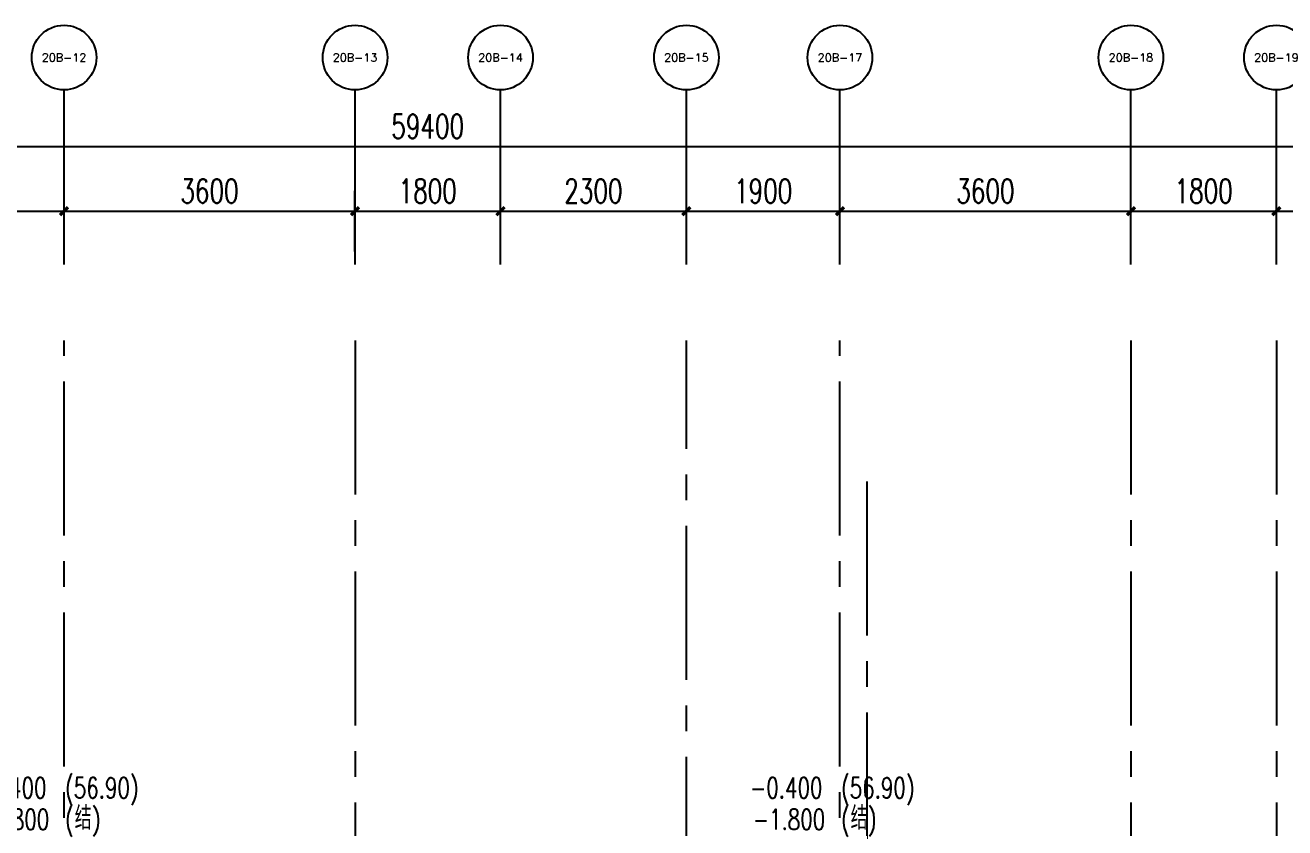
# Model space of a CAD drawing. Extents: x 296441 to 853063, y 459050 to 1117990.
# Drawn here: x 633418 to 649002, y 742969 to 752896 of the extents above; entities that cross this region are included whole.
import ezdxf
from ezdxf.enums import TextEntityAlignment as Align

# ---------------------------------------------------------------- set-up
doc = ezdxf.new("R2010")
doc.units = 0
doc.header["$LTSCALE"] = 1000
doc.linetypes.add('14-GRID$0$CENTER2', pattern=[28.575, 19.05, -3.175, 3.175, -3.175])
for name, color, linetype in [('14-GRID$0$G-GRID', 9, '14-GRID$0$CENTER2'), ('AXIS', 3, 'Continuous'), ('AXIS_TEXT', 7, 'Continuous'), ('DIM_ELEV', 3, 'Continuous'), ('DZ-3-TEXT-FL01$0$A-ROOM-IDEN', 4, 'Continuous'), ('DZ-PLAN-MAIN-FL01$0$A-WIND-IDEN', 33, 'Continuous'), ('DZ-TEXT-FL01$0$A-ROOM-IDEN', 4, 'Continuous'), ('G-GRID-IDEN', 4, 'Continuous'), ('G-GRID-TEXT', 33, 'Continuous'), ('PUB_DIM', 3, 'Continuous'), ('PUB_TEXT', 7, 'Continuous'), ('ZT0_默认图层-----PM、LM、DY、JD', 7, 'Continuous')]:
    doc.layers.add(name, color=color, linetype=linetype)
doc.styles.add('20-PLAN-FL01-P$0$GOA_02_Arial_1.00', font='arial.ttf')
doc.styles.add('_TCH_AXIS', font='COMPLEX', dxfattribs={"bigfont": 'GBCBIG'})
doc.styles.add('_TCH_DIM', font='SIMPLEX', dxfattribs={"bigfont": 'GBCBIG'})
doc.styles.add('_TCH_DIM_T3', font='SIMPLEX', dxfattribs={"width": 0.705882, "bigfont": 'GBCBIG'})
doc.styles.add('GOA_04_COMPLEX_1.00', font='complex.shx')
doc.styles.get("Standard").update_dxf_attribs({"font": 'gbenor.shx', "bigfont": 'gbcbig.shx'})
doc.dimstyles.new('_TCH_ARCH&&100', dxfattribs={"dimtxt": 297.5, "dimasz": 100, "dimexe": 250, "dimexo": 300, "dimgap": 100, "dimtad": 1, "dimdec": 0, "dimzin": 0, "dimdsep": 46, "dimtxsty": '_TCH_DIM_T3', "dimblk": 'ARCHTICK', "dimcen": 0.09, "dimclrt": 7, "dimazin": 2, "dimtfac": 1, "dimtdec": 0, "dimtix": 1, "dimtmove": 2, "dimatfit": 3, "dimfxl": 0, "dimtolj": 1, "dimtzin": 0, "dimarcsym": 0})

# ---------------------------------------------------------------- blocks, each defined once
blk = doc.blocks.new('tt13')
at = {"layer": 'DIM_ELEV'}
for p, q in [((862199, 258832), (861899, 259132)), ((861899, 259132), (863395, 259132)), ((862199, 258832), (862499, 259132)), ((860385, 255716), (860085, 255416)), ((860385, 255716), (860685, 255416)), ((860385, 255716), (860385, 254630)), ((860085, 255416), (860685, 255416)), ((860385, 254630), (863051, 254630)), ((863816, 250552), (863516, 250852)), ((863516, 250852), (865012, 250852)), ((863816, 250552), (864116, 250852)), ((860656, 247314), (860356, 247014)), ((860656, 247314), (860956, 247014)), ((860656, 247314), (860656, 246229)), ((860356, 247014), (860956, 247014)), ((860656, 246229), (861806, 246229)), ((863931, 244021), (863631, 244321)), ((863631, 244321), (865127, 244321)), ((863931, 244021), (864231, 244321)), ((861478, 242205), (861178, 241905)), ((861478, 242205), (861778, 241905)), ((861478, 242205), (861478, 241119)), ((861178, 241905), (861778, 241905)), ((861478, 241119), (862628, 241119)), ((864459, 240030), (864159, 240330)), ((864159, 240330), (865655, 240330)), ((864459, 240030), (864759, 240330))]:
    blk.add_line(p, q, dxfattribs=at)
at = {"layer": 'DZ-3-TEXT-FL01$0$A-ROOM-IDEN'}
for s, height, p in [('玄关', 385.8, (862395, 254983)), ('公卫', 385.8, (860493, 254743)), ('厨房', 385.8, (865173, 254593)), ('上', 386, (862204, 253444)), ('下沉庭院', 385.8, (867536, 252345)), ('餐厅', 385.8, (864776, 251908)), ('上空', 385.8, (867837, 251727)), ('下', 386, (861679, 250463)), ('采光井上空', 385.8, (860002, 249275)), ('卫', 386, (860557, 247536)), ('客厅', 385.8, (865694, 247254)), ('南廊', 385.8, (866019, 244098)), ('南廊', 385.8, (860206, 241989)), ('庭院', 385.8, (865682, 239346)), ('下沉庭院上空', 385.8, (861981, 236321))]:
    blk.add_text(s, height=height, dxfattribs=at).set_placement(p)
at = {"layer": 'DZ-PLAN-MAIN-FL01$0$A-WIND-IDEN', "color": 2, "width": 0.8}
for s, p in [('HC1212', (859804, 256583)), ('HC1212', (864819, 256583)), ('LPC0619a', (867342, 249670)), ('MLC4528', (865340, 245673)), ('MLC2228a', (860518, 242834))]:
    blk.add_text(s, height=300, dxfattribs=at).set_placement(p)
at = {"layer": 'DZ-PLAN-MAIN-FL01$0$A-WIND-IDEN', "width": 0.8}
for s, p in [('M0821', (861442, 254446)), ('LPC0720a', (862143, 248966)), ('M0821', (862132, 246994))]:
    blk.add_text(s, height=300, rotation=90, dxfattribs=at).set_placement(p)
at = {"layer": 'DZ-PLAN-MAIN-FL01$0$A-WIND-IDEN', "color": 2, "width": 0.8}
blk.add_text('LPC2619', height=300, rotation=90, dxfattribs=at).set_placement((866923, 251765))
at = {"layer": 'DZ-PLAN-MAIN-FL01$0$A-WIND-IDEN', "width": 0.8}
blk.add_text('LPC0720a', height=300, dxfattribs=at).set_placement((859578, 248390))
at = {"layer": 'DZ-TEXT-FL01$0$A-ROOM-IDEN'}
blk.add_text('上空', height=385.8, dxfattribs=at).set_placement((860988, 252417))
at = {"layer": 'PUB_TEXT', "style": '_TCH_DIM', "width": 0.705882}
for s, p in [('-0.400', (862371, 259612)), ('(56.90)', (863495, 259612)), ('-1.800', (862405, 259222)), ('(', (863495, 259222)), (')', (863826, 259222)), ('.800', (862816, 258832)), ('-0.030', (862026, 254240)), ('-0.130', (862112, 253850)), ('(', (863151, 253850)), (')', (863644, 253850)), ('%%P0.000', (863987, 251332)), ('(57.30)', (865112, 251332)), ('(', (865112, 250942)), (')', (865442, 250942)), ('-0.130', (864073, 250942)), ('-0.030', (860781, 245839)), ('-0.130', (860867, 245449)), ('(', (861906, 245449)), (')', (862399, 245449)), ('-0.050', (864103, 244801)), ('(', (865227, 244411)), (')', (865557, 244411)), ('-0.130', (864188, 244411)), ('(56.90)', (865755, 240810)), ('-0.050', (861604, 240729)), ('-0.400', (864630, 240810)), ('(', (862728, 240339)), (')', (863222, 240339)), ('-1.600', (864716, 240420)), ('(', (865755, 240420)), (')', (866085, 240420)), ('-0.130', (861690, 240339))]:
    blk.add_text(s, height=255, dxfattribs=at).set_placement(p)
at = {"layer": 'PUB_TEXT', "style": '_TCH_DIM'}
for p in [(863615, 259222), (863271, 253850), (865232, 250942), (862026, 245449), (865347, 244411), (862848, 240339), (865875, 240420)]:
    blk.add_text('结', height=289, dxfattribs=at).set_placement(p)
blk = doc.blocks.new('_AXISO')
at = {"layer": 'G-GRID-IDEN'}
blk.add_circle((0, 0), 0.5, dxfattribs=at)
at = {"layer": 'G-GRID-TEXT', "style": 'GOA_04_COMPLEX_1.00', "width": 1.041667}
blk.add_attdef('A', text='', height=0.56, dxfattribs=at).set_placement((-0.25, -0.28), (0.25, -0.28), align=Align.FIT)
blk = doc.blocks.new('_ArchTick')
at = {"color": 0, "linetype": 'ByBlock', "const_width": 0.4}
blk.add_lwpolyline([(-0.5, -0.5), (0.5, 0.5)], dxfattribs=at)
blk = doc.blocks.new('*D163')
at = {"layer": 'Defpoints', "color": 0, "transparency": 16777216}
for p in [(668098, 836054), (608698, 834593), (668098, 834593)]:
    blk.add_point(p, dxfattribs=at)
at = {"layer": 'PUB_DIM', "color": 0, "lineweight": -2, "transparency": 16777216}
for p, q in [((608698, 834893), (608698, 836304)), ((668098, 834893), (668098, 836304)), ((608698, 836054), (668098, 836054))]:
    blk.add_line(p, q, dxfattribs=at)
at = {"layer": 'PUB_DIM', "color": 0, "lineweight": -2, "transparency": 16777216, "xscale": 100, "yscale": 100, "zscale": 100, "rotation": 180}
blk.add_blockref('_ArchTick', (608698, 836054), dxfattribs=at)
at = {"layer": 'PUB_DIM', "color": 0, "lineweight": -2, "transparency": 16777216, "xscale": 100, "yscale": 100, "zscale": 100}
blk.add_blockref('_ArchTick', (668098, 836054), dxfattribs=at)
at = {"layer": 'PUB_DIM', "color": 7, "transparency": 16777216, "insert": (638398, 836303), "char_height": 297.5, "attachment_point": 5, "style": '_TCH_DIM_T3'}
blk.add_mtext('\\A1;59400', dxfattribs=at)
blk = doc.blocks.new('*D172')
at = {"layer": 'Defpoints', "color": 0, "transparency": 16777216}
for p in [(633898, 835254), (631998, 834454), (633898, 834454)]:
    blk.add_point(p, dxfattribs=at)
at = {"layer": 'PUB_DIM', "color": 0, "lineweight": -2, "transparency": 16777216}
for p, q in [((631998, 834754), (631998, 835504)), ((633898, 834754), (633898, 835504)), ((631998, 835254), (633898, 835254))]:
    blk.add_line(p, q, dxfattribs=at)
at = {"layer": 'PUB_DIM', "color": 0, "lineweight": -2, "transparency": 16777216, "xscale": 100, "yscale": 100, "zscale": 100, "rotation": 180}
blk.add_blockref('_ArchTick', (631998, 835254), dxfattribs=at)
at = {"layer": 'PUB_DIM', "color": 0, "lineweight": -2, "transparency": 16777216, "xscale": 100, "yscale": 100, "zscale": 100}
blk.add_blockref('_ArchTick', (633898, 835254), dxfattribs=at)
at = {"layer": 'PUB_DIM', "color": 7, "transparency": 16777216, "insert": (632948, 835503), "char_height": 297.5, "attachment_point": 5, "style": '_TCH_DIM_T3'}
blk.add_mtext('\\A1;1900', dxfattribs=at)
blk = doc.blocks.new('*D173')
at = {"layer": 'Defpoints', "color": 0, "transparency": 16777216}
for p in [(637498, 835254), (633898, 834454), (637498, 834454)]:
    blk.add_point(p, dxfattribs=at)
at = {"layer": 'PUB_DIM', "color": 0, "lineweight": -2, "transparency": 16777216}
for p, q in [((633898, 834754), (633898, 835504)), ((637498, 834754), (637498, 835504)), ((633898, 835254), (637498, 835254))]:
    blk.add_line(p, q, dxfattribs=at)
at = {"layer": 'PUB_DIM', "color": 0, "lineweight": -2, "transparency": 16777216, "xscale": 100, "yscale": 100, "zscale": 100, "rotation": 180}
blk.add_blockref('_ArchTick', (633898, 835254), dxfattribs=at)
at = {"layer": 'PUB_DIM', "color": 0, "lineweight": -2, "transparency": 16777216, "xscale": 100, "yscale": 100, "zscale": 100}
blk.add_blockref('_ArchTick', (637498, 835254), dxfattribs=at)
at = {"layer": 'PUB_DIM', "color": 7, "transparency": 16777216, "insert": (635698, 835503), "char_height": 297.5, "attachment_point": 5, "style": '_TCH_DIM_T3'}
blk.add_mtext('\\A1;3600', dxfattribs=at)
blk = doc.blocks.new('*D174')
at = {"layer": 'Defpoints', "color": 0, "transparency": 16777216}
for p in [(639298, 835254), (637498, 834454), (639298, 834454)]:
    blk.add_point(p, dxfattribs=at)
at = {"layer": 'PUB_DIM', "color": 0, "lineweight": -2, "transparency": 16777216}
for p, q in [((637498, 834754), (637498, 835504)), ((639298, 834754), (639298, 835504)), ((637498, 835254), (639298, 835254))]:
    blk.add_line(p, q, dxfattribs=at)
at = {"layer": 'PUB_DIM', "color": 0, "lineweight": -2, "transparency": 16777216, "xscale": 100, "yscale": 100, "zscale": 100, "rotation": 180}
blk.add_blockref('_ArchTick', (637498, 835254), dxfattribs=at)
at = {"layer": 'PUB_DIM', "color": 0, "lineweight": -2, "transparency": 16777216, "xscale": 100, "yscale": 100, "zscale": 100}
blk.add_blockref('_ArchTick', (639298, 835254), dxfattribs=at)
at = {"layer": 'PUB_DIM', "color": 7, "transparency": 16777216, "insert": (638398, 835503), "char_height": 297.5, "attachment_point": 5, "style": '_TCH_DIM_T3'}
blk.add_mtext('\\A1;1800', dxfattribs=at)
blk = doc.blocks.new('*D175')
at = {"layer": 'Defpoints', "color": 0, "transparency": 16777216}
for p in [(641598, 835254), (639298, 834454), (641598, 834454)]:
    blk.add_point(p, dxfattribs=at)
at = {"layer": 'PUB_DIM', "color": 0, "lineweight": -2, "transparency": 16777216}
for p, q in [((639298, 834754), (639298, 835504)), ((641598, 834754), (641598, 835504)), ((639298, 835254), (641598, 835254))]:
    blk.add_line(p, q, dxfattribs=at)
at = {"layer": 'PUB_DIM', "color": 0, "lineweight": -2, "transparency": 16777216, "xscale": 100, "yscale": 100, "zscale": 100, "rotation": 180}
blk.add_blockref('_ArchTick', (639298, 835254), dxfattribs=at)
at = {"layer": 'PUB_DIM', "color": 0, "lineweight": -2, "transparency": 16777216, "xscale": 100, "yscale": 100, "zscale": 100}
blk.add_blockref('_ArchTick', (641598, 835254), dxfattribs=at)
at = {"layer": 'PUB_DIM', "color": 7, "transparency": 16777216, "insert": (640448, 835503), "char_height": 297.5, "attachment_point": 5, "style": '_TCH_DIM_T3'}
blk.add_mtext('\\A1;2300', dxfattribs=at)
blk = doc.blocks.new('*D176')
at = {"layer": 'Defpoints', "color": 0, "transparency": 16777216}
for p in [(643498, 835254), (641598, 834454), (643498, 834454)]:
    blk.add_point(p, dxfattribs=at)
at = {"layer": 'PUB_DIM', "color": 0, "lineweight": -2, "transparency": 16777216}
for p, q in [((641598, 834754), (641598, 835504)), ((643498, 834754), (643498, 835504)), ((641598, 835254), (643498, 835254))]:
    blk.add_line(p, q, dxfattribs=at)
at = {"layer": 'PUB_DIM', "color": 0, "lineweight": -2, "transparency": 16777216, "xscale": 100, "yscale": 100, "zscale": 100, "rotation": 180}
blk.add_blockref('_ArchTick', (641598, 835254), dxfattribs=at)
at = {"layer": 'PUB_DIM', "color": 0, "lineweight": -2, "transparency": 16777216, "xscale": 100, "yscale": 100, "zscale": 100}
blk.add_blockref('_ArchTick', (643498, 835254), dxfattribs=at)
at = {"layer": 'PUB_DIM', "color": 7, "transparency": 16777216, "insert": (642548, 835503), "char_height": 297.5, "attachment_point": 5, "style": '_TCH_DIM_T3'}
blk.add_mtext('\\A1;1900', dxfattribs=at)
blk = doc.blocks.new('*D177')
at = {"layer": 'Defpoints', "color": 0, "transparency": 16777216}
for p in [(647098, 835254), (643498, 834454), (647098, 834454)]:
    blk.add_point(p, dxfattribs=at)
at = {"layer": 'PUB_DIM', "color": 0, "lineweight": -2, "transparency": 16777216}
for p, q in [((643498, 834754), (643498, 835504)), ((647098, 834754), (647098, 835504)), ((643498, 835254), (647098, 835254))]:
    blk.add_line(p, q, dxfattribs=at)
at = {"layer": 'PUB_DIM', "color": 0, "lineweight": -2, "transparency": 16777216, "xscale": 100, "yscale": 100, "zscale": 100, "rotation": 180}
blk.add_blockref('_ArchTick', (643498, 835254), dxfattribs=at)
at = {"layer": 'PUB_DIM', "color": 0, "lineweight": -2, "transparency": 16777216, "xscale": 100, "yscale": 100, "zscale": 100}
blk.add_blockref('_ArchTick', (647098, 835254), dxfattribs=at)
at = {"layer": 'PUB_DIM', "color": 7, "transparency": 16777216, "insert": (645298, 835503), "char_height": 297.5, "attachment_point": 5, "style": '_TCH_DIM_T3'}
blk.add_mtext('\\A1;3600', dxfattribs=at)
blk = doc.blocks.new('*D178')
at = {"layer": 'Defpoints', "color": 0, "transparency": 16777216}
for p in [(648898, 835254), (647098, 834454), (648898, 834454)]:
    blk.add_point(p, dxfattribs=at)
at = {"layer": 'PUB_DIM', "color": 0, "lineweight": -2, "transparency": 16777216}
for p, q in [((647098, 834754), (647098, 835504)), ((648898, 834754), (648898, 835504)), ((647098, 835254), (648898, 835254))]:
    blk.add_line(p, q, dxfattribs=at)
at = {"layer": 'PUB_DIM', "color": 0, "lineweight": -2, "transparency": 16777216, "xscale": 100, "yscale": 100, "zscale": 100, "rotation": 180}
blk.add_blockref('_ArchTick', (647098, 835254), dxfattribs=at)
at = {"layer": 'PUB_DIM', "color": 0, "lineweight": -2, "transparency": 16777216, "xscale": 100, "yscale": 100, "zscale": 100}
blk.add_blockref('_ArchTick', (648898, 835254), dxfattribs=at)
at = {"layer": 'PUB_DIM', "color": 7, "transparency": 16777216, "insert": (647998, 835503), "char_height": 297.5, "attachment_point": 5, "style": '_TCH_DIM_T3'}
blk.add_mtext('\\A1;1800', dxfattribs=at)
blk = doc.blocks.new('*D179')
at = {"layer": 'Defpoints', "color": 0, "transparency": 16777216}
for p in [(651198, 835254), (648898, 834454), (651198, 834454)]:
    blk.add_point(p, dxfattribs=at)
at = {"layer": 'PUB_DIM', "color": 0, "lineweight": -2, "transparency": 16777216}
for p, q in [((648898, 834754), (648898, 835504)), ((651198, 834754), (651198, 835504)), ((648898, 835254), (651198, 835254))]:
    blk.add_line(p, q, dxfattribs=at)
at = {"layer": 'PUB_DIM', "color": 0, "lineweight": -2, "transparency": 16777216, "xscale": 100, "yscale": 100, "zscale": 100, "rotation": 180}
blk.add_blockref('_ArchTick', (648898, 835254), dxfattribs=at)
at = {"layer": 'PUB_DIM', "color": 0, "lineweight": -2, "transparency": 16777216, "xscale": 100, "yscale": 100, "zscale": 100}
blk.add_blockref('_ArchTick', (651198, 835254), dxfattribs=at)
at = {"layer": 'PUB_DIM', "color": 7, "transparency": 16777216, "insert": (650048, 835503), "char_height": 297.5, "attachment_point": 5, "style": '_TCH_DIM_T3'}
blk.add_mtext('\\A1;2300', dxfattribs=at)
blk = doc.blocks.new('20200213130256')
at = {"layer": 'AXIS'}
for p, q in [((25200, 139), (25200, 2300)), ((28800, 139), (28800, 2300)), ((30600, 139), (30600, 2300)), ((32900, 139), (32900, 2300)), ((34800, 139), (34800, 2300)), ((38400, 139), (38400, 2300)), ((40200, 139), (40200, 2300))]:
    blk.add_line(p, q, dxfattribs=at)
ref = blk.add_blockref('_AXISO', (25200, 2700), dxfattribs=dict(at, xscale=800, yscale=800, zscale=800))
ref.add_attrib('A', '20B-12', dxfattribs={"layer": 'AXIS_TEXT', "height": 98.93, "style": '_TCH_AXIS'}).set_placement((24924.4, 2650.5), (25475.6, 2650.5), align=Align.FIT)
ref = blk.add_blockref('_AXISO', (28800, 2700), dxfattribs=dict(at, xscale=800, yscale=800, zscale=800))
ref.add_attrib('A', '20B-13', dxfattribs={"layer": 'AXIS_TEXT', "height": 98.93, "style": '_TCH_AXIS'}).set_placement((28524.4, 2650.5), (29075.6, 2650.5), align=Align.FIT)
ref = blk.add_blockref('_AXISO', (30600, 2700), dxfattribs=dict(at, xscale=800, yscale=800, zscale=800))
ref.add_attrib('A', '20B-14', dxfattribs={"layer": 'AXIS_TEXT', "height": 97.32, "style": '_TCH_AXIS'}).set_placement((30324.3, 2651.3), (30875.7, 2651.3), align=Align.FIT)
ref = blk.add_blockref('_AXISO', (32900, 2700), dxfattribs=dict(at, xscale=800, yscale=800, zscale=800))
ref.add_attrib('A', '20B-15', dxfattribs={"layer": 'AXIS_TEXT', "height": 98.93, "style": '_TCH_AXIS'}).set_placement((32624.4, 2650.5), (33175.6, 2650.5), align=Align.FIT)
ref = blk.add_blockref('_AXISO', (34800, 2700), dxfattribs=dict(at, xscale=800, yscale=800, zscale=800))
ref.add_attrib('A', '20B-17', dxfattribs={"layer": 'AXIS_TEXT', "height": 98.93, "style": '_TCH_AXIS'}).set_placement((34524.4, 2650.5), (35075.6, 2650.5), align=Align.FIT)
ref = blk.add_blockref('_AXISO', (38400, 2700), dxfattribs=dict(at, xscale=800, yscale=800, zscale=800))
ref.add_attrib('A', '20B-18', dxfattribs={"layer": 'AXIS_TEXT', "height": 98.93, "style": '_TCH_AXIS'}).set_placement((38124.4, 2650.5), (38675.6, 2650.5), align=Align.FIT)
ref = blk.add_blockref('_AXISO', (40200, 2700), dxfattribs=dict(at, xscale=800, yscale=800, zscale=800))
ref.add_attrib('A', '20B-19', dxfattribs={"layer": 'AXIS_TEXT', "height": 98.93, "style": '_TCH_AXIS'}).set_placement((39924.4, 2650.5), (40475.6, 2650.5), align=Align.FIT)
at = {"style": '20-PLAN-FL01-P$0$GOA_02_Arial_1.00'}
blk.add_attdef('1', text='', height=500, dxfattribs=at).set_placement((15954.7, -1972.2), align=Align.MIDDLE_CENTER)
at = {"layer": 'PUB_DIM'}
for p1, p2, distance, picture, middle in [((0, 139), (59400, 139), 1461, '*D163', (29700, 1848.8)), ((23300, 0), (25200, 0), 800, '*D172', (24250, 1048.8)), ((25200, 0), (28800, 0), 800, '*D173', (27000, 1048.8)), ((28800, 0), (30600, 0), 800, '*D174', (29700, 1048.8)), ((30600, 0), (32900, 0), 800, '*D175', (31750, 1048.8)), ((32900, 0), (34800, 0), 800, '*D176', (33850, 1048.8)), ((34800, 0), (38400, 0), 800, '*D177', (36600, 1048.8)), ((38400, 0), (40200, 0), 800, '*D178', (39300, 1048.8)), ((40200, 0), (42500, 0), 800, '*D179', (41350, 1048.8))]:
    dim = blk.add_aligned_dim(p1=p1, p2=p2, distance=distance, dimstyle='_TCH_ARCH&&100', dxfattribs=at)
    dim.commit()
    dim.dimension.update_dxf_attribs({"geometry": picture, "text_midpoint": middle, "insert": (-608698.5, -834454.2)})

msp = doc.modelspace()

# ---------------------------------------------------------------- linework, layer by layer
at = {"layer": '14-GRID$0$G-GRID', "color": 8, "ltscale": 0.1}
for p, q in [((633898.5, 738012.6), (633898.5, 748996.4)), ((637498.5, 748996.4), (637498.5, 733812.6)), ((641598.5, 730512.6), (641598.5, 748996.4)), ((643498.5, 738012.6), (643498.5, 748996.4)), ((647098.5, 748996.4), (647098.5, 733812.6)), ((648898.5, 748996.4), (648898.5, 716237.9)), ((643832.2, 747251.2), (643832.2, 714492.7))]:
    msp.add_line(p, q, dxfattribs=at)

# ---------------------------------------------------------------- block references
for p in [(-229584.3, 483724.4), (-219984.3, 483724.4)]:
    msp.add_blockref('tt13', p)
at = {"layer": 'ZT0_默认图层-----PM、LM、DY、JD', "ltscale": 5000}
msp.add_blockref('20200213130256', (608698.5, 749796.4), dxfattribs=at)

doc.saveas('drawing.dxf')
